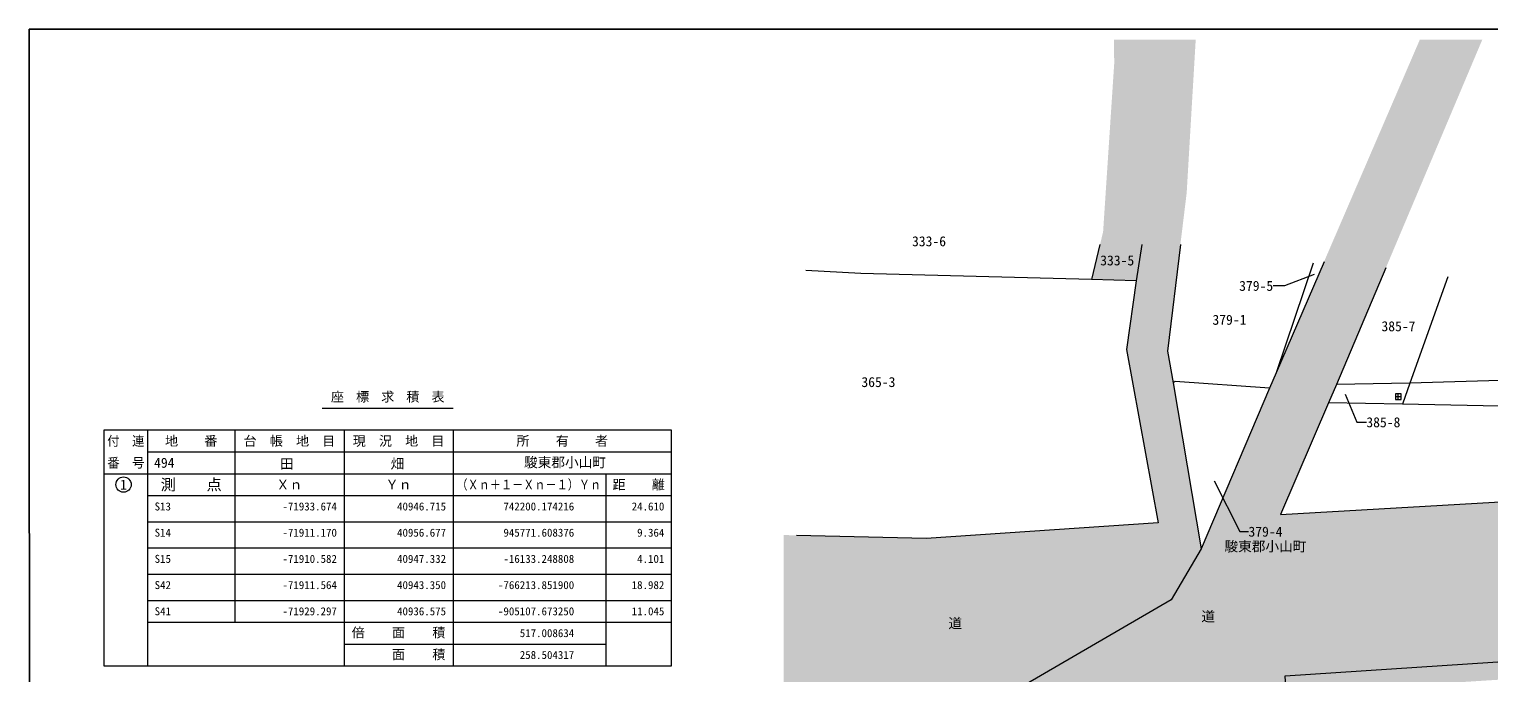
# Model space of a CAD drawing. Units: millimetres, scale not verified. Extents: x 5000 to 205306, y 5000 to 143512.
# Drawn here: x 5000 to 71865, y 114042 to 143512 of the extents above; entities that cross this region are included whole.
import ezdxf
from ezdxf.enums import TextEntityAlignment as Align

# ---------------------------------------------------------------- set-up
doc = ezdxf.new("R2010")
doc.units = ezdxf.units.MM
doc.header["$LTSCALE"] = 250
for name, color, linetype, lineweight in [('プロットマーク', 5, 'Continuous', 13), ('ベクトルデータ', 5, 'Continuous', 13), ('図枠', 7, 'Continuous', 13), ('地番名', 5, 'Continuous', 13), ('求積表罫線', 7, 'Continuous', 13)]:
    doc.layers.add(name, color=color, linetype=linetype, lineweight=lineweight)
for name, color, linetype in [('所有者', 5, 'Continuous'), ('求積表固定文字', 7, 'Continuous'), ('求積表項目文字', 7, 'Continuous'), ('道・水路', 254, 'Continuous')]:
    doc.layers.add(name, color=color, linetype=linetype)
doc.styles.add('ＭＳ ゴシック', font='')
doc.styles.add('ＭＳ 明朝', font='')
doc.styles.get('ＭＳ ゴシック').set_extended_font_data('MS Gothic')
doc.styles.get('ＭＳ 明朝').set_extended_font_data('MS Mincho')

msp = doc.modelspace()

# ---------------------------------------------------------------- hatches: boundary and pattern name
at = {"layer": '道・水路'}
for color, points in [(256, [(118248.3, 124504.3), (120039.2, 124603.2), (122706.8, 124741.3), (150383.9, 126249.2), (161437.4, 126031.9), (164126.2, 126045.9), (179080, 125791.5), (185680.4, 126222.3), (191062.4, 126721.6), (191062.4, 117405.9), (190345.8, 117362.8), (190086.7, 118330.7), (182849.3, 118988.3), (178673.8, 118993.5), (154781.6, 119588.5), (142245.3, 119215.7), (127249.9, 118228.3), (120435, 117708), (107943.3, 116868.2), (99659.7, 116351.3), (62531.1, 113895.7), (62576, 113101), (62453.9, 113093.2), (62028.6, 112475.4), (60419.3, 110137.8), (59880.6, 109355.3), (59738.1, 101368.8), (59318.4, 94838), (55986.4, 20923.3), (59015, 22102.5), (97828.7, 36729.8), (132385.3, 49882.4), (145887.3, 54624.8), (148802.4, 51506), (106644.5, 35883.7), (44625.2, 13190.1), (42791.4, 12433.5), (38369.4, 10602.9), (38369.4, 14558.7), (43704.5, 16747.8), (51607.5, 19666), (52966.2, 23814.4), (53700.5, 47252.9), (53901.2, 52749.2), (56100.5, 102203), (56082.2, 103270.4), (54955.9, 112350.8), (53007.3, 111073.5), (48407.7, 108426.9), (41653.3, 102894.5), (39565.7, 101528.5), (39565.7, 104944.9), (40377.1, 105522.4), (49287, 112447.5), (50676.5, 113518.9), (57310.8, 117390.7), (58693.4, 119725.7), (61819.4, 127075.7), (68707.5, 143038.4), (71568.6, 143038.4), (64891.5, 127240.5), (64528.4, 126403.3), (62316, 121284.7)]), (256, [(46087.4, 120192.9), (56721.2, 120902.2), (55260.6, 128845.5), (55712, 131996.2), (56225.9, 135305.9), (56636.8, 143038.4), (58438.9, 143038.4), (58023.9, 136008.6), (57139.9, 128772.1), (57407.5, 127314.2), (58693.4, 119725.7), (57310.8, 117390.7), (50676.5, 113518.9), (49287, 112447.5), (44177.9, 112315.8), (39565.7, 112575), (39565.7, 120350)]), (256, [(54706.6, 141964.1), (54689.3, 143038.4), (56636.8, 143038.4), (56225.9, 135305.9), (55712, 131996.2), (53657.1, 132048), (54195.3, 134222.2)]), (7, [(154781.6, 119588.5), (178673.8, 118993.5), (182849.3, 118988.3), (190024.8, 119553.7), (190283.9, 118585.7), (184308.1, 118077.2), (181596, 117960.9), (173287.3, 118103.2), (162923.8, 118401.7), (162519.9, 118400), (152938.3, 118360.7), (141740.2, 118154.6), (128162.5, 117375.3), (119434.6, 116781.4), (107761, 115996.7), (62576, 113101), (62531.1, 113895.7), (99659.7, 116351.3), (107943.3, 116868.2), (120435, 117708), (127249.9, 118228.3), (142245.3, 119215.7)])]:
    msp.add_hatch(color=color, dxfattribs=at).paths.add_polyline_path(points)

# ---------------------------------------------------------------- linework, layer by layer
at = {"layer": 'プロットマーク'}
for p, q in [((67595.2, 126688.6), (67845.2, 126688.6)), ((67720.2, 126563.6), (67720.2, 126813.6))]:
    msp.add_line(p, q, dxfattribs=at)
msp.add_lwpolyline([(67595.2, 126563.6), (67845.2, 126563.6), (67845.2, 126813.6), (67595.2, 126813.6)], close=True, dxfattribs=at)
at = {"layer": 'ベクトルデータ'}
for p, q in [((54052.7, 133646.4), (53657.1, 132048)), ((63826, 132800.7), (62120.2, 127779.1))]:
    msp.add_line(p, q, dxfattribs=at)
for points in [[(169360.4, 135044.5), (164095.7, 130583.3), (158506.3, 129215.9), (150629.6, 128561.2), (150099.7, 128473.2), (149144.7, 129792.1), (144171.4, 129465.9), (143851.5, 127741), (138631.4, 127063.2), (127668.7, 126136.1), (122641, 125119.5), (119640.5, 124934.1), (118634.2, 124715.3), (117812.7, 124693.4), (79366.1, 125483.3), (73085, 126233.3), (67904, 126341.1), (64528.4, 126403.3)], [(55968.2, 133646.4), (55712, 131996.2), (55260.6, 128845.5), (56721.2, 120902.2), (46087.4, 120192.9), (40152.6, 120335.8)], [(57735.3, 133646.4), (57139.9, 128772.1), (57407.5, 127314.2), (58693.4, 119725.7)], [(64316.5, 132866.9), (62120.2, 127779.1), (61819.4, 127075.7), (58693.4, 119725.7), (57310.8, 117390.7), (50676.5, 113518.9), (49287, 112447.5), (40377.1, 105522.4), (39565.7, 104944.9)], [(55712, 131996.2), (53657.1, 132048), (43093.4, 132331.8), (40575.4, 132457.5)], [(67148.6, 132580.6), (64891.5, 127240.5), (64528.4, 126403.3), (62316, 121284.7), (118248.3, 124504.3), (120039.2, 124603.2), (122706.8, 124741.3), (150383.9, 126249.2), (161437.4, 126031.9), (164126.2, 126045.9), (169360.4, 125956.8)], [(69984, 132177.6), (68241.5, 127307.4), (67904, 126341.1)], [(118248.3, 124504.3), (117812.7, 124693.4), (116993.3, 125155.1), (113170.6, 126458.4), (110832.4, 128003.9), (105546.5, 129268.3), (97328, 129190), (88383.4, 127900.5), (68241.5, 127307.4), (64891.5, 127240.5)], [(61819.4, 127075.7), (57491.3, 127381.5), (57407.5, 127314.2)], [(62576, 113100.1), (62531.1, 113895.7), (99659.7, 116351.3), (107943.3, 116868.2), (120435, 117708), (127249.9, 118228.3), (142245.3, 119215.7), (154781.6, 119588.5), (178080.2, 119008.3)]]:
    msp.add_lwpolyline(points, dxfattribs=at)
at = {"layer": '図枠', "lineweight": 25}
msp.add_lwpolyline([(5040.7, 5000), (205168.5, 5044), (205305.7, 143512), (5000, 143509.7)], close=True, dxfattribs=at)
at = {"layer": '地番名'}
for points in [[(63868.3, 132283.9), (62500.6, 131760.1), (61991.3, 131760.1)], [(65284.1, 126795), (65818.6, 125514.4), (66255.1, 125514.4)], [(59283.1, 122829.9), (60461.7, 120505.5), (60854.6, 120505.5)]]:
    msp.add_lwpolyline(points, dxfattribs=at)
at = {"layer": '求積表罫線', "lineweight": 18}
msp.add_line((18421.6, 126159), (24421.6, 126159), dxfattribs=at)
at = {"layer": '求積表罫線'}
for p, q in [((10421.6, 125159), (10421.6, 114359)), ((14421.6, 125159), (14421.6, 116359)), ((19421.6, 125159), (19421.6, 114359)), ((24421.6, 125159), (24421.6, 114359)), ((10421.6, 124159), (34421.6, 124159)), ((8421.6, 123159), (34421.6, 123159)), ((31421.6, 123159), (31421.6, 114359)), ((10421.6, 122159), (34421.6, 122159)), ((10421.6, 120959), (34421.6, 120959)), ((10421.6, 119759), (34421.6, 119759)), ((10421.6, 118559), (34421.6, 118559)), ((10421.6, 117359), (34421.6, 117359)), ((10421.6, 116359), (34421.6, 116359)), ((19421.6, 115359), (31421.6, 115359))]:
    msp.add_line(p, q, dxfattribs=at)
at = {"layer": '求積表罫線', "lineweight": 18}
msp.add_lwpolyline([(8421.6, 114359), (34421.6, 114359), (34421.6, 125159), (8421.6, 125159)], close=True, dxfattribs=at)
at = {"layer": '求積表罫線'}
msp.add_circle((9321.6, 122659), 350, dxfattribs=at)

# ---------------------------------------------------------------- texts
at = {"layer": '地番名', "style": 'ＭＳ 明朝'}
for s, p in [('333-6', (45442, 133435.5)), ('379-1', (59204.4, 129839.2)), ('365-3', (43123.3, 126989.4)), ('道', (47109.6, 115944.8)), ('道', (58696.2, 116257.1))]:
    msp.add_text(s, height=458.2, dxfattribs=at).set_placement(p, align=Align.BOTTOM_LEFT)
for s, p in [('333-5', (54063, 132926.2)), ('379-5', (60428.8, 131760.1)), ('385-7', (66946.8, 129910.8)), ('385-8', (66255.1, 125514.4)), ('379-4', (60854.6, 120505.5))]:
    msp.add_text(s, height=458.2, dxfattribs=at).set_placement(p, align=Align.MIDDLE_LEFT)
at = {"layer": '所有者', "style": 'ＭＳ 明朝'}
msp.add_text('駿東郡小山町', height=458.2, dxfattribs=at).set_placement((59757.2, 119463.5), align=Align.BOTTOM_LEFT)
at = {"layer": '求積表固定文字', "style": 'ＭＳ ゴシック'}
for s, width, p in [('付\u3000連', 0.95, (8571.6, 124659)), ('番\u3000号', 0.95, (8571.6, 123659)), ('（Ｘｎ＋１－Ｘｎ－１）Ｙｎ', 0.85, (24571.6, 122659))]:
    msp.add_text(s, height=439.9, dxfattribs=dict(at, width=width)).set_placement(p, align=Align.MIDDLE_LEFT)
for s, height, p in [('地\u3000\u3000番', 439.9, (12421.6, 124659)), ('台\u3000帳\u3000地\u3000目', 439.9, (16921.6, 124659)), ('現\u3000況\u3000地\u3000目', 439.9, (21921.6, 124659)), ('所\u3000\u3000有\u3000\u3000者', 439.9, (29421.6, 124659)), ('測\u3000\u3000点', 513.2, (12421.6, 122659)), ('Ｘｎ', 439.9, (16921.6, 122659)), ('Ｙｎ', 439.9, (21921.6, 122659)), ('距\u3000\u3000離', 439.9, (32921.6, 122659))]:
    msp.add_text(s, height=height, dxfattribs=at).set_placement(p, align=Align.MIDDLE_CENTER)
at = {"layer": '求積表固定文字', "char_height": 439.9, "attachment_point": 4, "style": 'ＭＳ ゴシック'}
for s, insert in [('\\T1.92;座標求積表', (18821.6, 126659)), ('\\T3.08;倍面積', (19771.6, 115859)), ('\\T3.08;\u3000面積', (19771.6, 114859))]:
    msp.add_mtext(s, dxfattribs=dict(at, insert=insert))
at = {"layer": '求積表項目文字', "style": 'ＭＳ ゴシック'}
for s, height, p in [('494', 458.2, (10721.6, 123659)), ('田', 458.2, (16482.9, 123616.6)), ('畑', 458.2, (21559.4, 123620.9)), ('駿東郡小山町', 458.2, (27670.5, 123679.1)), ('S13', 366.6, (10746.6, 121659)), ('.174216', 366.6, (28221.6, 121659)), ('S14', 366.6, (10746.6, 120459)), ('.608376', 366.6, (28221.6, 120459)), ('S15', 366.6, (10746.6, 119259)), ('.248808', 366.6, (28221.6, 119259)), ('S42', 366.6, (10746.6, 118059)), ('.851900', 366.6, (28221.6, 118059)), ('S41', 366.6, (10746.6, 116859)), ('.673250', 366.6, (28221.6, 116859)), ('.008634', 366.6, (28221.6, 115859)), ('.504317', 366.6, (28221.6, 114859))]:
    msp.add_text(s, height=height, dxfattribs=at).set_placement(p, align=Align.MIDDLE_LEFT)
msp.add_text('1', height=459, dxfattribs=at).set_placement((9321.6, 122659), align=Align.MIDDLE_CENTER)
for s, p in [('-71933.674', (19096.6, 121659)), ('40946.715', (24096.6, 121659)), ('742200', (28221.6, 121659)), ('24.610', (34096.6, 121659)), ('-71911.170', (19096.6, 120459)), ('40956.677', (24096.6, 120459)), ('945771', (28221.6, 120459)), ('9.364', (34096.6, 120459)), ('-71910.582', (19096.6, 119259)), ('40947.332', (24096.6, 119259)), ('-16133', (28221.6, 119259)), ('4.101', (34096.6, 119259)), ('-71911.564', (19096.6, 118059)), ('40943.350', (24096.6, 118059)), ('-766213', (28221.6, 118059)), ('18.982', (34096.6, 118059)), ('-71929.297', (19096.6, 116859)), ('40936.575', (24096.6, 116859)), ('-905107', (28221.6, 116859)), ('11.045', (34096.6, 116859)), ('517', (28221.6, 115859)), ('258', (28221.6, 114859))]:
    msp.add_text(s, height=366.6, dxfattribs=at).set_placement(p, align=Align.MIDDLE_RIGHT)

doc.saveas('drawing.dxf')
